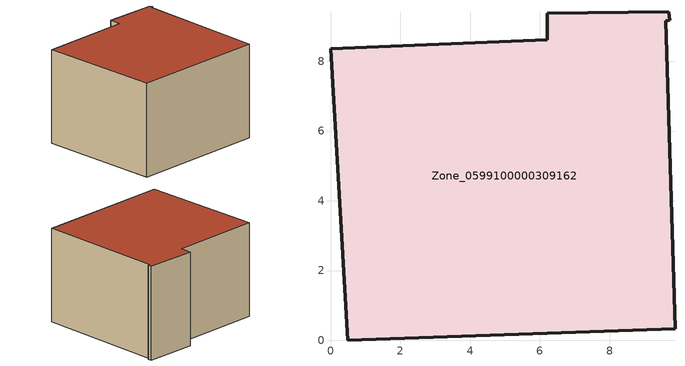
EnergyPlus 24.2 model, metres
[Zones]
Zone_0599100000309162
 floor ground (C_G): 6.21,9.37 9.7,9.42 9.73,9.17 9.61,9.17 9.88,0.32 0.49,0 0,8.36 6.22,8.61 z0
 wall outside (C_F): 0.49,0 9.88,0.32 9.61,9.17 9.73,9.17 9.7,9.42 6.21,9.37 6.22,8.61 0,8.36 0.49,0 z0:6.48
 roof outside (C_R): 6.22,8.61 0,8.36 0.49,0 9.88,0.32 9.61,9.17 9.73,9.17 9.7,9.42 6.21,9.37 z6.48
[BUILDING]
Pand.0599100000309162: North Axis=0; Terrain=City; Loads Convergence Tolerance Value=0.04; Temperature Convergence Tolerance Value=0.4; Solar Distribution=FullExterior; Maximum Number of Warmup Days=25; Minimum Number of Warmup Days=1
[Site:Location]
Rotterdam.The.Hague.AP_ZH_NLD Design_Conditions: Latitude=51.96; Longitude=4.45; Time Zone=1; Elevation=-4.5
[SITE:GROUNDTEMPERATURE:BUILDINGSURFACE]
18, 18, 18, 18, 18, 18, 18, 18, 18, 18, 18, 18
[MATERIAL] Thermal Absorptance=0.9; Solar Absorptance=0.7; Visible Absorptance=0.7
Name | Roughness | Thickness | Conductivity | Density | Specific Heat
G.TI.1946 | MediumSmooth | 0.15 | 1 | 540 | 1210
F.TI.1946 | Rough | 0.3 | 0.857143 | 1920 | 840
R.TI.1946 | MediumRough | 0.2 | 0.1 | 1500 | 1000
[CONSTRUCTION]
C_G: G.TI.1946
C_F: F.TI.1946
C_R: R.TI.1946
[ZONE]
Zone_0599100000309162: Type=1; Multiplier=1; Ceiling Height=Autocalculate; Volume=Autocalculate; Floor Area=autocalculate; Part of Total Floor Area=Yes
[ZONEINFILTRATION:DESIGNFLOWRATE]
Infil_Zone_0599100000309162: Zone or ZoneList or Space or SpaceList=Zone_0599100000309162; Schedule=AlwaysOn; Design Flow Rate Calculation Method=Flow/Area; Flow Rate per Floor Area=0.003; Constant Term Coefficient=1; Temperature Term Coefficient=0; Velocity Term Coefficient=0; Velocity Squared Term Coefficient=0
[HVACTEMPLATE:ZONE:IDEALLOADSAIRSYSTEM]
Zone_0599100000309162: Maximum Heating Supply Air Temperature=50; Minimum Cooling Supply Air Temperature=13; Maximum Heating Supply Air Humidity Ratio=0.0156; Minimum Cooling Supply Air Humidity Ratio=0.0077; Heating Limit=NoLimit; Cooling Limit=NoLimit; Dehumidification Control Type=ConstantSensibleHeatRatio; Cooling Sensible Heat Ratio=0.7; Dehumidification Setpoint=60; Humidification Control Type=None; Humidification Setpoint=30; Outdoor Air Method=None; Outdoor Air Flow Rate per Person=0.00944; Outdoor Air Flow Rate per Zone Floor Area=0; Outdoor Air Flow Rate per Zone=0; Demand Controlled Ventilation Type=None; Outdoor Air Economizer Type=NoEconomizer; Heat Recovery Type=None; Sensible Heat Recovery Effectiveness=0.7; Latent Heat Recovery Effectiveness=0.65
[ZONECONTROL:THERMOSTAT]
ThermostatControl_Zone_0599100000309162: Zone or ZoneList=Zone_0599100000309162; Control Type Schedule=DualSetpointControlType; Control 1=Thermostat_Zone_0599100000309162; Temperature Difference Between Cutout And Setpoint=0
[THERMOSTATSETPOINT:DUALSETPOINT]
Thermostat_Zone_0599100000309162: Heating Setpoint Temperature Schedule=HeatingSetpoint_Zone_0599100000309162; Cooling Setpoint Temperature Schedule=CoolingSetpoint_Zone_0599100000309162
[SCHEDULE:COMPACT]
HeatingSetpoint_Zone_0599100000309162: Through: 12/31, For: AllDays, Until: 24:00, 21
CoolingSetpoint_Zone_0599100000309162: Through: 12/31, For: AllDays, Until: 24:00, 24
DualSetpointControlType: Through: 12/31, For: AllDays, Until: 24:00, 4
AlwaysOn: Through: 12/31, For: AllDays, Until: 24:00, 1
